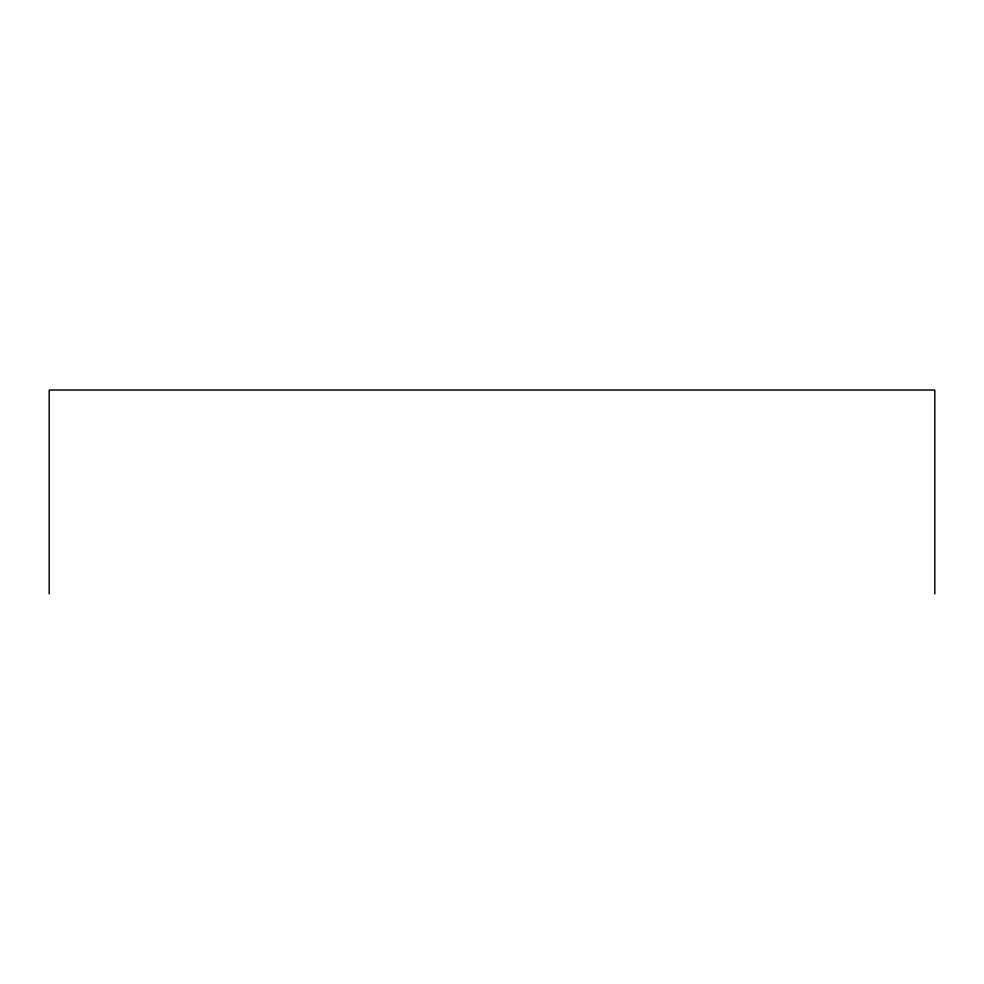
<?xml version="1.0" encoding="UTF-8"?>
<svg xmlns="http://www.w3.org/2000/svg" width="984" height="984" viewBox="0 0 984 984"><rect width="100%" height="100%" fill="white"/><g stroke="black" fill="none" stroke-linecap="round" stroke-linejoin="round"><path stroke-width="1.48" d="M934.8 593.967L934.8 390.033L49.2 390.033L49.2 593.967"/></g></svg>
